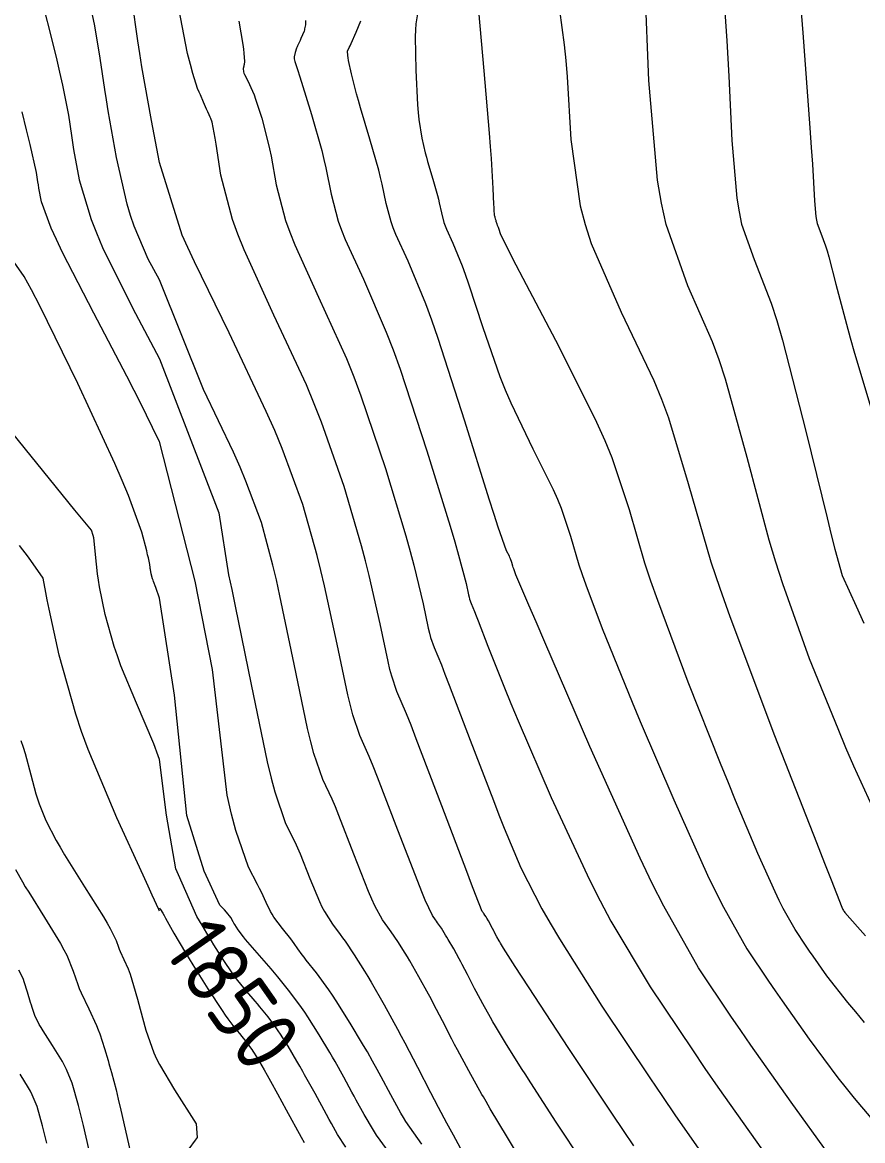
# Model space of a CAD drawing. Header units: millimetres. Extents: x 837475 to 838477, y 1189012 to 1191015.
# Drawn here: x 837992 to 838041, y 1189286.5 to 1189351.7 of the extents above; entities that cross this region are included whole.
import ezdxf

# ---------------------------------------------------------------- set-up
doc = ezdxf.new("R2010")
doc.units = ezdxf.units.MM
doc.header["$LTSCALE"] = 0.3
doc.layers.add('COTAS 10', color=7, linetype='Continuous', lineweight=9, true_color=0x6e3e2d)
doc.layers.add('COTAS INT', color=7, linetype='Continuous', lineweight=5, true_color=0x9fa19f)
doc.styles.get("Standard").update_dxf_attribs({"font": 'isocp2.shx', "bigfont": '@extfont2.shx'})

msp = doc.modelspace()

# ---------------------------------------------------------------- linework, layer by layer
at = {"layer": 'COTAS 10'}
for points in [[(838032.816, 1189354.324), (838033.065, 1189350.64), (838033.126, 1189349.612), (838033.183, 1189348.58), (838033.358, 1189344.824), (838033.652, 1189341.463), (838033.783, 1189340.68), (838033.936, 1189339.96), (838034.67, 1189337.894), (838035.666, 1189335.358), (838035.983, 1189334.342), (838036.319, 1189333.189), (838037.685, 1189327.894), (838038.912, 1189322.841), (838039.16, 1189321.84), (838039.369, 1189321.013), (838039.791, 1189319.467), (838040.608, 1189317.68), (838041.065, 1189316.701)], [(838021.266, 1189285.112), (838020.284, 1189286.716), (838019.285, 1189288.388), (838019.034, 1189288.817), (838018.882, 1189289.084), (838018.796, 1189289.231), (838018.028, 1189290.604), (838017.371, 1189291.827), (838017.203, 1189292.147), (838017.039, 1189292.458), (838016.497, 1189293.514), (838015.978, 1189294.518), (838015.83, 1189294.797), (838015.68, 1189295.075), (838015.123, 1189296.084), (838014.588, 1189297.014), (838014.452, 1189297.243), (838014.321, 1189297.46), (838013.892, 1189298.141), (838013.514, 1189298.699), (838013.415, 1189298.839), (838013.319, 1189298.972), (838012.992, 1189299.401), (838012.55, 1189300.224), (838012.381, 1189300.606), (838012.191, 1189301.055), (838011.337, 1189303.232), (838010.458, 1189305.49), (838010.252, 1189305.99), (838010.063, 1189306.435), (838009.516, 1189307.591), (838008.992, 1189309.109), (838008.818, 1189309.782), (838008.63, 1189310.565), (838007.845, 1189314.307), (838007.024, 1189318.287), (838006.813, 1189319.219), (838006.61, 1189320.079), (838005.938, 1189322.571), (838005.042, 1189324.983), (838004.698, 1189325.793), (838004.312, 1189326.664), (838002.571, 1189330.319), (838000, 1189336.702), (837999.333, 1189337.922), (837998.521, 1189339.835), (837998.318, 1189340.458), (837998.125, 1189341.121), (837997.504, 1189343.849), (837997.018, 1189346.555), (837996.909, 1189347.205), (837996.811, 1189347.81), (837996.55, 1189349.636), (837996.232, 1189351.52), (837996.099, 1189352.162)], [(838038.98, 1189285.795), (838036.822, 1189288.772), (838034.48, 1189292.093), (838033.884, 1189292.956), (838033.31, 1189293.793), (838031.423, 1189296.61), (838029.393, 1189300.204), (838028.728, 1189301.531), (838028.019, 1189303.003), (838025.085, 1189309.516), (838022.464, 1189315.583), (838021.95, 1189316.773), (838021.53, 1189317.751), (838020.779, 1189319.516), (838020.65, 1189319.857), (838020.622, 1189319.938), (838020.597, 1189320.014), (838020.532, 1189320.237), (838020.459, 1189320.455), (838020.43, 1189320.527), (838020.396, 1189320.604), (838020.237, 1189320.922), (838019.75, 1189322.294), (838019.508, 1189323.035), (838019.22, 1189323.932), (838017.795, 1189328.48), (838016.239, 1189333.296), (838015.868, 1189334.364), (838015.523, 1189335.316), (838014.496, 1189337.795), (838013.779, 1189339.361), (838013.63, 1189339.738), (838013.503, 1189340.09), (838013.222, 1189341.157), (838012.989, 1189342.284), (838012.892, 1189342.674), (838012.781, 1189343.098), (838012.26, 1189344.911), (838011.723, 1189346.734), (838011.602, 1189347.164), (838011.493, 1189347.561), (838011.197, 1189348.725), (838011.028, 1189349.505), (838010.999, 1189349.66), (838010.978, 1189349.788), (838010.966, 1189350.032), (838011.065, 1189350.246), (838011.113, 1189350.355), (838011.171, 1189350.485), (838011.458, 1189351.138), (838011.741, 1189351.804)], [(838000, 1189299.902), (837999.985, 1189299.956), (837999.983, 1189299.963), (837999.982, 1189299.964), (837999.982, 1189299.966), (837999.979, 1189299.971), (837999.977, 1189299.976), (837999.977, 1189299.977), (837999.976, 1189299.978), (837999.975, 1189299.982), (837999.972, 1189299.989), (837999.97, 1189299.992), (837999.968, 1189299.996), (837999.957, 1189300.013), (837999.574, 1189300.845), (837999.337, 1189301.362), (837999.044, 1189302.003), (837997.513, 1189305.355), (837995.843, 1189309.343), (837995.462, 1189310.385), (837995.116, 1189311.4), (837994.161, 1189314.842), (837993.575, 1189317.517), (837993.462, 1189318.049), (837993.37, 1189318.489), (837993.216, 1189319.325), (837992.365, 1189320.545), (837991.833, 1189321.228)], [(838000, 1189300.096), (838000.018, 1189300.068), (838000.036, 1189300.042), (838000.04, 1189300.036), (838000.045, 1189300.03), (838000.06, 1189300.014), (838000.189, 1189299.794), (838000.265, 1189299.66), (838000.359, 1189299.494), (838000.844, 1189298.633), (838001.513, 1189297.483), (838001.722, 1189297.136), (838001.943, 1189296.777), (838002.826, 1189295.375), (838003.645, 1189294.123), (838003.825, 1189293.858), (838003.984, 1189293.628), (838004.388, 1189293.094), (838004.656, 1189292.787), (838004.802, 1189292.613), (838005.061, 1189292.292), (838005.314, 1189291.952), (838005.383, 1189291.853), (838005.451, 1189291.752), (838005.694, 1189291.369), (838006.099, 1189290.663), (838006.27, 1189290.358), (838006.466, 1189290.005), (838006.878, 1189289.261), (838007.388, 1189288.338), (838008.269, 1189286.736), (838008.44, 1189286.425)]]:
    msp.add_lwpolyline(points, dxfattribs=at)
at = {"layer": 'COTAS INT'}
for points in [[(838027.652, 1189286.232), (838027.045, 1189287.126), (838026.405, 1189288.075), (838023.831, 1189291.961), (838021.558, 1189295.434), (838021.109, 1189296.123), (838020.738, 1189296.692), (838020.048, 1189297.763), (838019.88, 1189298.044), (838019.837, 1189298.117), (838019.797, 1189298.186), (838019.668, 1189298.418), (838019.557, 1189298.624), (838019.529, 1189298.678), (838019.501, 1189298.73), (838019.41, 1189298.908), (838019.323, 1189299.077), (838019.273, 1189299.171), (838019.179, 1189299.341), (838019.089, 1189299.497), (838019.066, 1189299.536), (838019.044, 1189299.572), (838018.971, 1189299.687), (838018.908, 1189299.781), (838018.891, 1189299.804), (838018.875, 1189299.827), (838018.82, 1189299.899), (838018.427, 1189300.882), (838018.197, 1189301.478), (838017.916, 1189302.215), (838016.463, 1189306.048), (838014.971, 1189309.96), (838014.663, 1189310.747), (838014.403, 1189311.405), (838013.844, 1189312.714), (838013.536, 1189313.605), (838013.434, 1189314), (838013.324, 1189314.46), (838012.863, 1189316.657), (838012.231, 1189319.477), (838012.012, 1189320.329), (838011.776, 1189321.213), (838010.766, 1189324.66), (838009.449, 1189328.414), (838009.019, 1189329.491), (838008.561, 1189330.583), (838006.67, 1189334.66), (838004.934, 1189338.453), (838004.573, 1189339.366), (838004.265, 1189340.218), (838003.585, 1189342.802), (838003.299, 1189344.612), (838003.238, 1189344.977), (838003.185, 1189345.284), (838003.062, 1189345.901), (838002.994, 1189346.109), (838002.976, 1189346.157), (838002.959, 1189346.201), (838002.898, 1189346.328), (838002.812, 1189346.504), (838002.779, 1189346.579), (838002.741, 1189346.665), (838002.568, 1189347.073), (838002.392, 1189347.487), (838002.352, 1189347.577), (838002.316, 1189347.657), (838002.217, 1189347.857), (838001.95, 1189348.747), (838001.808, 1189349.262), (838001.636, 1189349.894), (838000, 1189358.403)], [(838037.081, 1189356.465), (838037.504, 1189351.108), (838037.91, 1189345.568), (838037.991, 1189344.422), (838038.059, 1189343.444), (838038.189, 1189341.316), (838038.269, 1189340.399), (838038.305, 1189340.185), (838038.346, 1189339.989), (838038.546, 1189339.426), (838038.827, 1189338.698), (838038.919, 1189338.397), (838039.017, 1189338.055), (838039.426, 1189336.461), (838040.04, 1189334.13), (838040.268, 1189333.322), (838040.522, 1189332.443), (838041.648, 1189328.684)], [(837992.942, 1189353.789), (837993.971, 1189349.682), (837994.177, 1189348.812), (837994.351, 1189348.058), (837994.694, 1189346.302), (837994.864, 1189345.118), (837994.927, 1189344.725), (837994.998, 1189344.304), (837995.313, 1189342.549), (837996.01, 1189340.223), (837996.321, 1189339.442), (837996.683, 1189338.602), (837998.42, 1189335.075), (838000, 1189332.111), (838003.456, 1189323.133), (838004.027, 1189319.512), (838004.214, 1189318.664), (838004.42, 1189317.692), (838005.336, 1189313.132), (838006.283, 1189308.618), (838006.51, 1189307.673), (838006.721, 1189306.861), (838007.352, 1189305.03), (838007.893, 1189303.951), (838008.046, 1189303.612), (838008.201, 1189303.255), (838008.774, 1189301.824), (838009.329, 1189300.475), (838009.472, 1189300.17), (838009.611, 1189299.896), (838010.078, 1189299.152), (838010.54, 1189298.545), (838010.677, 1189298.356), (838010.817, 1189298.158), (838011.352, 1189297.367), (838011.96, 1189296.404), (838012.145, 1189296.097), (838012.338, 1189295.773), (838013.095, 1189294.456), (838013.884, 1189293.028), (838014.096, 1189292.633), (838014.306, 1189292.239), (838015.04, 1189290.817), (838015.794, 1189289.349), (838016.016, 1189288.925), (838016.243, 1189288.493), (838016.736, 1189287.576), (838017.113, 1189286.872), (838017.667, 1189285.854)], [(838023.176, 1189353.456), (838023.586, 1189350.403), (838023.678, 1189349.49), (838023.76, 1189348.547), (838023.977, 1189344.9), (838024.522, 1189341.022), (838024.81, 1189339.933), (838025.159, 1189338.838), (838026.918, 1189334.832), (838028.825, 1189330.836), (838029.267, 1189329.747), (838029.672, 1189328.667), (838030.824, 1189324.832), (838032.148, 1189320.277), (838032.661, 1189318.743), (838033.238, 1189317.091), (838035.852, 1189310.141), (838038.297, 1189303.909), (838038.767, 1189302.711), (838039.148, 1189301.741), (838039.78, 1189300.141), (838039.823, 1189300.044), (838039.833, 1189300.023), (838039.843, 1189300.003), (838039.873, 1189299.95), (838039.901, 1189299.908), (838039.91, 1189299.896), (838039.918, 1189299.883), (838039.953, 1189299.834), (838040.695, 1189298.99), (838041.15, 1189298.476)], [(838042.183, 1189304.625), (838040.485, 1189308.362), (838040.019, 1189309.437), (838039.554, 1189310.53), (838037.892, 1189314.625), (838036.329, 1189318.986), (838035.928, 1189320.247), (838035.541, 1189321.531), (838034.255, 1189326.363), (838032.996, 1189330.928), (838032.625, 1189332.044), (838032.245, 1189333.097), (838030.794, 1189336.363), (838029.527, 1189339.931), (838029.262, 1189341.174), (838029.035, 1189342.527), (838028.528, 1189348.333), (838028.307, 1189353.715)], [(838024.7, 1189285.249), (838023.131, 1189287.617), (838021.645, 1189289.9), (838021.308, 1189290.425), (838021.148, 1189290.676), (838021.002, 1189290.902), (838020.166, 1189292.239), (838019.582, 1189293.216), (838019.436, 1189293.467), (838019.296, 1189293.709), (838018.848, 1189294.511), (838018.464, 1189295.225), (838018.366, 1189295.412), (838018.27, 1189295.594), (838017.953, 1189296.211), (838017.65, 1189296.797), (838017.564, 1189296.96), (838017.476, 1189297.123), (838017.151, 1189297.712), (838016.838, 1189298.256), (838016.759, 1189298.389), (838016.682, 1189298.516), (838016.432, 1189298.914), (838016.211, 1189299.24), (838016.153, 1189299.322), (838016.097, 1189299.4), (838015.906, 1189299.65), (838015.488, 1189300.553), (838015.289, 1189301.042), (838015.053, 1189301.635), (838013.9, 1189304.64), (838012.714, 1189307.725), (838012.458, 1189308.368), (838012.233, 1189308.92), (838011.68, 1189310.153), (838011.264, 1189311.357), (838011.126, 1189311.891), (838010.977, 1189312.512), (838010.354, 1189315.482), (838009.627, 1189318.882), (838009.413, 1189319.774), (838009.193, 1189320.646), (838008.352, 1189323.615), (838007.16, 1189326.872), (838006.719, 1189327.923), (838006.229, 1189329.04), (838004.061, 1189333.615), (838002.046, 1189337.757), (838001.653, 1189338.6), (838001.332, 1189339.312), (838000, 1189343.556), (837999.538, 1189345.996), (837998.98, 1189349.121), (837998.852, 1189349.896), (837998.735, 1189350.633), (837998.405, 1189352.97)], [(838015.085, 1189352.454), (838014.945, 1189351.641), (838014.925, 1189351.287), (838014.914, 1189350.877), (838014.943, 1189348.927), (838015.047, 1189346.911), (838015.082, 1189346.458), (838015.121, 1189346.051), (838015.284, 1189344.961), (838015.493, 1189344.115), (838015.561, 1189343.861), (838015.633, 1189343.599), (838015.928, 1189342.584), (838016.202, 1189341.63), (838016.261, 1189341.407), (838016.312, 1189341.201), (838016.434, 1189340.609), (838016.582, 1189340.047), (838016.649, 1189339.862), (838016.727, 1189339.664), (838017.104, 1189338.84), (838017.645, 1189337.536), (838017.826, 1189337.035), (838018.021, 1189336.473), (838018.84, 1189333.939), (838019.842, 1189331.073), (838020.152, 1189330.301), (838020.477, 1189329.539), (838021.769, 1189326.868), (838022.948, 1189324.499), (838023.202, 1189323.928), (838023.424, 1189323.393), (838023.962, 1189321.769), (838024.447, 1189320.101), (838024.635, 1189319.54), (838024.846, 1189318.935), (838025.803, 1189316.391), (838027.119, 1189313.137), (838027.556, 1189312.086), (838028.025, 1189310.969), (838029.983, 1189306.391), (838031.954, 1189302.017), (838032.43, 1189301.028), (838032.877, 1189300.137), (838034.24, 1189297.723), (838035.507, 1189295.831), (838035.892, 1189295.269), (838036.293, 1189294.69), (838037.866, 1189292.459), (838039.552, 1189290.193), (838040.023, 1189289.592), (838040.497, 1189289.002), (838042.228, 1189286.964)], [(838041.106, 1189293.421), (838040.587, 1189294.034), (838040.124, 1189294.592), (838038.909, 1189296.147), (838038.106, 1189297.287), (838037.901, 1189297.582), (838037.704, 1189297.87), (838037.057, 1189298.837), (838036.36, 1189300.07), (838036.132, 1189300.526), (838035.888, 1189301.03), (838034.882, 1189303.266), (838033.587, 1189306.355), (838033.162, 1189307.398), (838032.708, 1189308.523), (838030.827, 1189313.266), (838029.042, 1189318.013), (838028.648, 1189319.141), (838028.298, 1189320.189), (838027.393, 1189323.3), (838026.388, 1189326.332), (838025.973, 1189327.329), (838025.5, 1189328.395), (838023.3, 1189332.815), (838021.204, 1189336.785), (838020.796, 1189337.568), (838020.463, 1189338.213), (838019.885, 1189339.399), (838019.804, 1189339.651), (838019.785, 1189339.706), (838019.767, 1189339.756), (838019.713, 1189339.885), (838019.676, 1189339.967), (838019.668, 1189339.986), (838019.661, 1189340.005), (838019.647, 1189340.06), (838019.635, 1189340.119), (838019.629, 1189340.139), (838019.624, 1189340.162), (838019.596, 1189340.256), (838019.567, 1189340.357), (838019.56, 1189340.383), (838019.553, 1189340.408), (838019.533, 1189340.492), (838019.51, 1189340.776), (838019.502, 1189340.928), (838019.494, 1189341.112), (838019.457, 1189342.038), (838019.35, 1189343.78), (838019.297, 1189344.477), (838019.234, 1189345.268), (838018.923, 1189348.902), (838018.612, 1189352.4)], [(838004.634, 1189351.797), (838004.854, 1189350.435), (838004.894, 1189350.159), (838004.925, 1189349.925), (838004.961, 1189349.443), (838004.935, 1189349.258), (838004.927, 1189349.212), (838004.918, 1189349.168), (838004.883, 1189349.025), (838004.902, 1189348.836), (838004.927, 1189348.762), (838004.96, 1189348.68), (838005.153, 1189348.306), (838005.428, 1189347.708), (838005.513, 1189347.485), (838005.603, 1189347.236), (838005.96, 1189346.129), (838006.321, 1189344.762), (838006.414, 1189344.349), (838006.503, 1189343.921), (838006.798, 1189342.253), (838007.344, 1189340.176), (838007.592, 1189339.49), (838007.882, 1189338.756), (838009.278, 1189335.705), (838010.893, 1189332.126), (838011.32, 1189331.058), (838011.739, 1189329.957), (838013.18, 1189325.705), (838014.359, 1189321.78), (838014.612, 1189320.884), (838014.834, 1189320.072), (838015.371, 1189317.832), (838015.67, 1189316.407), (838015.742, 1189316.109), (838015.808, 1189315.853), (838016.008, 1189315.275), (838016.432, 1189314.262), (838016.64, 1189313.732), (838016.888, 1189313.092), (838018.111, 1189309.881), (838019.462, 1189306.356), (838019.791, 1189305.518), (838020.101, 1189304.742), (838021.055, 1189302.439), (838022.284, 1189300.041), (838022.766, 1189299.205), (838023.31, 1189298.295), (838025.79, 1189294.383), (838028.577, 1189290.19), (838029.315, 1189289.101), (838030.038, 1189288.044), (838032.528, 1189284.487)], [(838008.517, 1189351.818), (838008.509, 1189351.566), (838008.463, 1189351.34), (838008.446, 1189351.277), (838008.426, 1189351.213), (838008.339, 1189350.983), (838008.243, 1189350.77), (838008.219, 1189350.718), (838008.195, 1189350.668), (838008.116, 1189350.511), (838008.04, 1189350.342), (838008.018, 1189350.285), (838007.996, 1189350.223), (838007.913, 1189349.961), (838007.858, 1189349.705), (838007.853, 1189349.646), (838007.852, 1189349.593), (838007.887, 1189349.446), (838008.074, 1189348.905), (838008.17, 1189348.603), (838008.285, 1189348.235), (838008.857, 1189346.357), (838009.457, 1189344.24), (838009.59, 1189343.721), (838009.707, 1189343.231), (838010.01, 1189341.705), (838010.423, 1189340.133), (838010.611, 1189339.614), (838010.83, 1189339.058), (838011.887, 1189336.75), (838013.224, 1189333.668), (838013.62, 1189332.625), (838014.028, 1189331.5), (838015.594, 1189326.75), (838016.941, 1189322.347), (838017.212, 1189321.439), (838017.437, 1189320.668), (838017.88, 1189319.007), (838018.017, 1189318.354), (838018.05, 1189318.218), (838018.08, 1189318.1), (838018.172, 1189317.836), (838018.366, 1189317.372), (838018.461, 1189317.129), (838018.575, 1189316.836), (838019.135, 1189315.366), (838020.113, 1189312.92), (838020.491, 1189312.013), (838020.914, 1189311.005), (838022.828, 1189306.537), (838025.062, 1189301.729), (838025.687, 1189300.508), (838026.315, 1189299.335), (838028.607, 1189295.497), (838031.066, 1189291.82), (838031.799, 1189290.749), (838032.555, 1189289.654), (838035.474, 1189285.511)], [(838015.293, 1189286.329), (838014.822, 1189286.988), (838014.37, 1189287.649), (838014.228, 1189287.88), (838014.079, 1189288.131), (838013.478, 1189289.211), (838012.923, 1189290.251), (838012.802, 1189290.477), (838012.695, 1189290.677), (838012.426, 1189291.172), (838012.118, 1189291.706), (838011.986, 1189291.929), (838011.834, 1189292.186), (838011.115, 1189293.384), (838010.296, 1189294.691), (838010.08, 1189295.017), (838009.868, 1189295.326), (838009.144, 1189296.311), (838008.558, 1189297.063), (838008.434, 1189297.225), (838008.326, 1189297.367), (838008.074, 1189297.717), (838007.846, 1189298.033), (838007.754, 1189298.154), (838007.649, 1189298.29), (838007.164, 1189298.903), (838006.673, 1189299.567), (838006.564, 1189299.735), (838006.466, 1189299.895), (838006.211, 1189300.416), (838005.945, 1189301.021), (838005.84, 1189301.233), (838005.723, 1189301.466), (838005.188, 1189302.469), (838004.449, 1189304.613), (838004.202, 1189305.564), (838003.937, 1189306.67), (838003.095, 1189314.003), (838002.085, 1189319.142), (838000, 1189327.28), (837999.933, 1189327.426), (837998.908, 1189329.499), (837998.522, 1189330.255), (837998.091, 1189331.09), (837996.165, 1189334.764), (837994.349, 1189338.308), (837993.988, 1189339.06), (837993.689, 1189339.714), (837993.122, 1189341.249), (837992.977, 1189342.052), (837992.945, 1189342.245), (837992.916, 1189342.425), (837992.838, 1189342.967), (837992.469, 1189344.597), (837992.256, 1189345.462), (837991.995, 1189346.507)], [(838013.708, 1189285.408), (838012.855, 1189286.568), (838012.654, 1189286.861), (838012.468, 1189287.142), (838011.925, 1189288.053), (838011.475, 1189288.892), (838011.348, 1189289.127), (838011.219, 1189289.363), (838010.747, 1189290.227), (838010.234, 1189291.139), (838010.081, 1189291.405), (838009.922, 1189291.678), (838009.308, 1189292.712), (838008.653, 1189293.748), (838008.468, 1189294.021), (838008.282, 1189294.289), (838007.598, 1189295.206), (838006.898, 1189296.074), (838006.702, 1189296.31), (838006.504, 1189296.544), (838005.152, 1189298.096), (838005.014, 1189298.261), (838004.892, 1189298.412), (838004.583, 1189298.831), (838004.391, 1189299.135), (838004.343, 1189299.213), (838004.297, 1189299.289), (838004.152, 1189299.539), (838003.905, 1189299.86), (838003.796, 1189299.98), (838003.669, 1189300.114), (838003.52, 1189300.261), (838002.613, 1189302.238), (838001.592, 1189305.482), (838000.871, 1189312.511), (838000, 1189318.161), (837999.797, 1189318.785), (837999.658, 1189319.118), (837999.626, 1189319.205), (837999.597, 1189319.289), (837999.518, 1189319.574), (837999.468, 1189319.821), (837999.458, 1189319.882), (837999.449, 1189319.938), (837999.43, 1189320.115), (837999.355, 1189320.498), (837999.311, 1189320.684), (837999.257, 1189320.906), (837998.979, 1189322), (837998.198, 1189324.133), (837997.827, 1189325.011), (837997.389, 1189326.013), (837995.25, 1189330.668), (837993.03, 1189335.198), (837992.541, 1189336.122), (837992.106, 1189336.902), (837990.993, 1189338.523)], [(838010.857, 1189286.152), (838010.372, 1189286.894), (838010.027, 1189287.532), (838009.894, 1189287.776), (838009.744, 1189288.05), (838009.067, 1189289.283), (838008.462, 1189290.372), (838008.35, 1189290.572), (838008.175, 1189290.882), (838008.01, 1189291.17), (838007.501, 1189292.041), (838007.052, 1189292.75), (838006.925, 1189292.937), (838006.798, 1189293.12), (838006.329, 1189293.749), (838005.85, 1189294.343), (838005.715, 1189294.505), (838005.58, 1189294.666), (838005.084, 1189295.234), (838004.568, 1189295.862), (838004.419, 1189296.06), (838004.269, 1189296.267), (838003.704, 1189297.103), (838003.167, 1189297.956), (838003.033, 1189298.175), (838002.905, 1189298.386), (838002.498, 1189299.086), (838002.185, 1189299.591), (838001.112, 1189302.02), (838000.952, 1189302.383), (838000.411, 1189305.507), (838000, 1189308.76), (837999.925, 1189308.97), (837999.666, 1189309.661), (837998.67, 1189312.037), (837997.756, 1189314.218), (837997.548, 1189314.786), (837997.359, 1189315.339), (837996.84, 1189317.208), (837996.512, 1189318.819), (837996.445, 1189319.209), (837996.388, 1189319.574), (837996.264, 1189320.694), (837996.193, 1189321.497), (837996.169, 1189321.663), (837996.143, 1189321.805), (837996.031, 1189322.116), (837995.074, 1189323.289), (837990.289, 1189329.165)], [(837991.924, 1189309.857), (837992.055, 1189309.472), (837992.174, 1189309.1), (837992.507, 1189307.863), (837992.796, 1189306.753), (837992.888, 1189306.46), (837992.985, 1189306.174), (837993.379, 1189305.196), (837993.985, 1189304.035), (837994.215, 1189303.633), (837994.473, 1189303.197), (837995.633, 1189301.334), (837996.729, 1189299.583), (837996.947, 1189299.218), (837997.128, 1189298.904), (837997.472, 1189298.201), (837997.604, 1189297.808), (837997.651, 1189297.69), (837997.703, 1189297.568), (837997.927, 1189297.094), (837998.168, 1189296.558), (837998.23, 1189296.397), (837998.29, 1189296.231), (837998.49, 1189295.587), (837998.714, 1189294.772), (837998.79, 1189294.498), (837998.871, 1189294.204), (837999.214, 1189292.965), (837999.674, 1189291.649), (837999.829, 1189291.305), (837999.996, 1189290.97), (838000, 1189290.964), (838000.871, 1189289.502), (838002.132, 1189287.519), (838002.198, 1189286.719), (838002.085, 1189286.567), (838001.71, 1189286.064)], [(837991.603, 1189302.347), (837992.008, 1189301.621), (837992.18, 1189301.335), (837992.378, 1189301.012), (837993.307, 1189299.538), (837994.23, 1189298.017), (837994.424, 1189297.664), (837994.591, 1189297.34), (837994.97, 1189296.419), (837995.232, 1189295.638), (837995.326, 1189295.403), (837995.428, 1189295.16), (837995.874, 1189294.216), (837996.324, 1189293.256), (837996.429, 1189293.003), (837996.526, 1189292.755), (837996.804, 1189291.908), (837997.003, 1189291.199), (837997.049, 1189291.039), (837997.091, 1189290.895), (837997.212, 1189290.503), (837997.467, 1189289.494), (837997.594, 1189288.96), (837997.745, 1189288.315), (837998.495, 1189285.067)], [(837996.259, 1189284.454), (837995.567, 1189287.408), (837995.413, 1189288.037), (837995.276, 1189288.584), (837994.917, 1189289.877), (837994.587, 1189290.676), (837994.469, 1189290.911), (837994.338, 1189291.152), (837993.768, 1189292.075), (837993.217, 1189292.93), (837993.099, 1189293.128), (837992.995, 1189293.31), (837992.744, 1189293.828), (837992.584, 1189294.287), (837992.537, 1189294.431), (837992.49, 1189294.582), (837992.312, 1189295.191), (837992.122, 1189295.786), (837992.066, 1189295.929), (837992.01, 1189296.063), (837991.797, 1189296.468)], [(837993.426, 1189286.389), (837993.293, 1189286.932), (837993.175, 1189287.403), (837992.865, 1189288.519), (837992.581, 1189289.207), (837992.478, 1189289.41), (837992.366, 1189289.618), (837991.874, 1189290.414)]]:
    msp.add_lwpolyline(points, dxfattribs=at)

# ---------------------------------------------------------------- texts
at = {"layer": 'COTAS 10', "insert": (838000.11, 1189297.694), "char_height": 3.8, "attachment_point": 7, "rotation": 305.05721}
msp.add_mtext('1850', dxfattribs=at)

doc.saveas('drawing.dxf')
